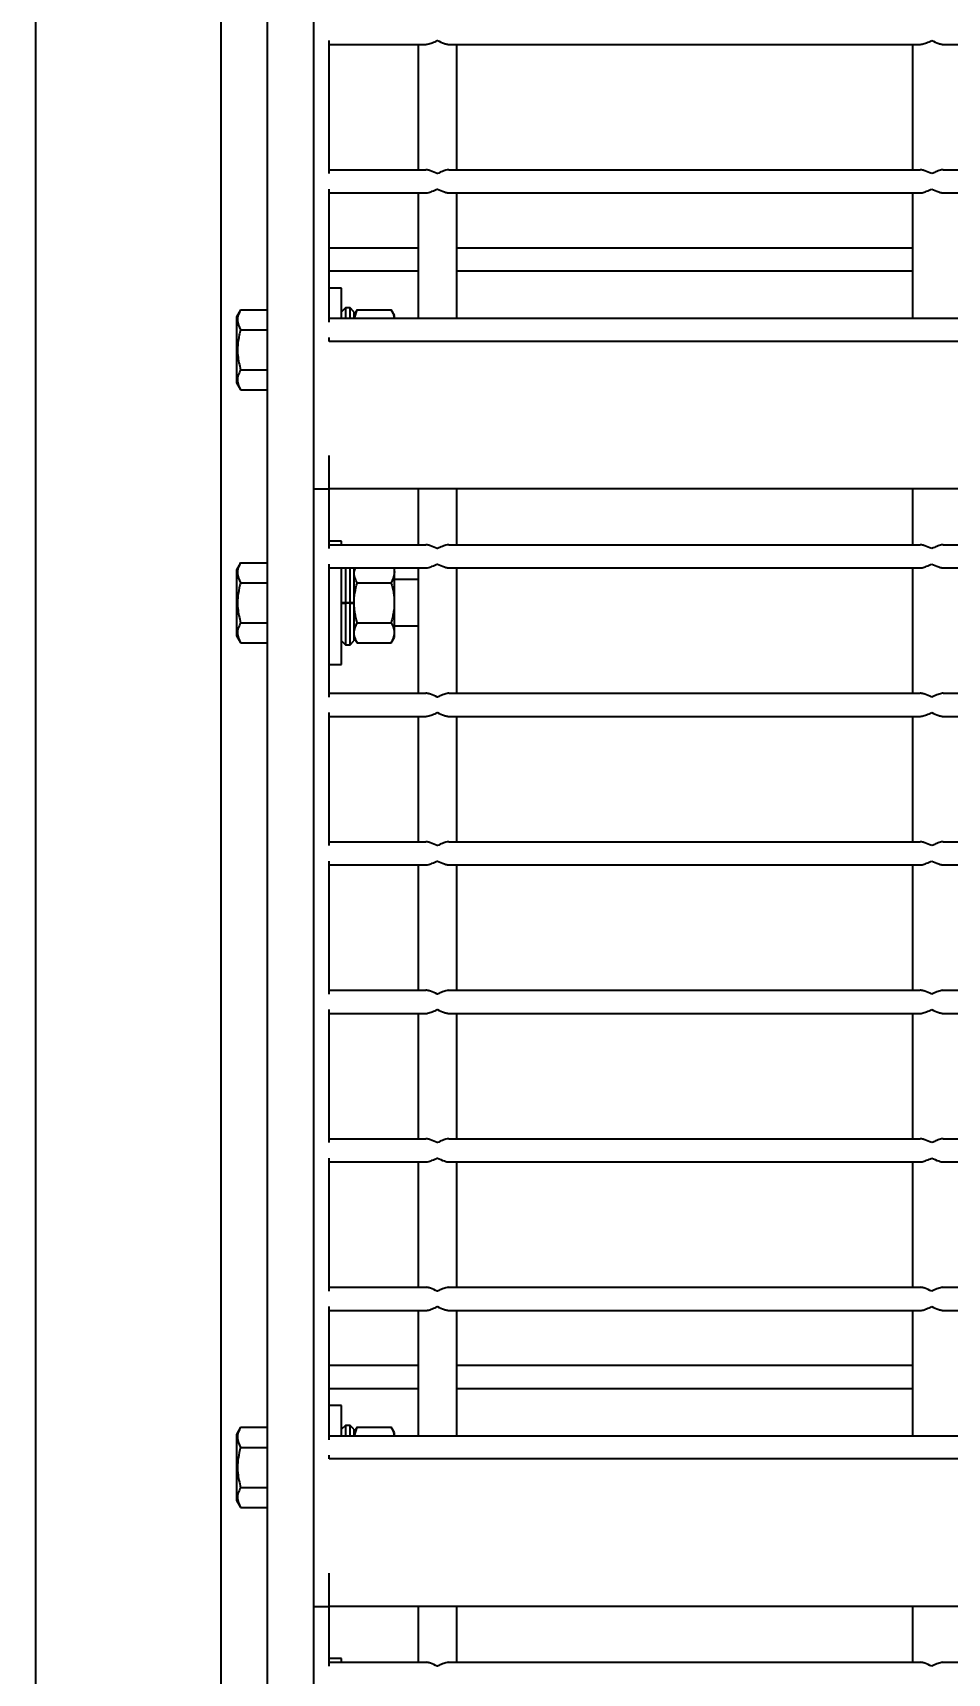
# Model space of a CAD drawing. Header units: millimetres. Extents: x 1293 to 41893, y 1011 to 26911.
# Drawn here: x 16224.9 to 16412.8, y 12722.7 to 13060 of the extents above; entities that cross this region are included whole.
import ezdxf

# ---------------------------------------------------------------- set-up
doc = ezdxf.new("R2010")
doc.units = ezdxf.units.MM
doc.header["$LTSCALE"] = 50
doc.layers.add('CAPA_1', color=7, linetype='Continuous')
doc.layers.add('PASILLOS', color=2, linetype='Continuous')
doc.styles.add('SLDTEXTSTYLE0', font='TXT', dxfattribs={"width": 0.75})
doc.dimstyles.new('SLDDIMSTYLE0', dxfattribs={"dimtxt": 100, "dimasz": 100, "dimexe": 0, "dimexo": 0.0625, "dimgap": 25, "dimtad": 2, "dimdec": 0, "dimrnd": 1e-09, "dimzin": 12, "dimdsep": 46, "dimtxsty": 'SLDTEXTSTYLE0', "dimsah": 1, "dimcen": 0.09, "dimadec": 0, "dimazin": 3, "dimtfac": 1, "dimtdec": 0, "dimtofl": 0, "dimtmove": 0, "dimatfit": 3, "dimfxl": 1, "dimfrac": 2, "dimtolj": 1, "dimtzin": 12, "dimarcsym": 0})

# ---------------------------------------------------------------- blocks, each defined once
blk = doc.blocks.new('_D_16')
at = {"layer": 'CAPA_1', "transparency": 16777216}
for p, q in [((7974.69, 13667.35), (7974.69, 9974.87)), ((18069.94, 13667.83), (18069.94, 9974.87)), ((7974.69, 10024.87), (18069.94, 10024.87))]:
    blk.add_line(p, q, dxfattribs=at)
for points in [[(7974.69, 10024.87), (8074.69, 10009.48), (8074.69, 10040.25)], [(18069.94, 10024.87), (17969.94, 10040.25), (17969.94, 10009.48)]]:
    blk.add_solid(points, dxfattribs=at)
at = {"layer": 'CAPA_1', "transparency": 16777216, "insert": (12837.59, 10153.77), "char_height": 100, "attachment_point": 1, "style": 'SLDTEXTSTYLE0'}
blk.add_mtext('10095', dxfattribs=at)

msp = doc.modelspace()

# ---------------------------------------------------------------- linework, layer by layer
at = {"layer": 'PASILLOS', "linetype": 'Continuous', "lineweight": 25}
for p, q in [((16225.4878232, 10630.9617267), (16225.4878232, 13564.8575629)), ((16263.5878232, 10630.9617267), (16263.5878232, 13564.8575629)), ((16282.6378232, 10631.1549312), (16282.6378232, 13425.832389)), ((16273.1128232, 12129.3621523), (16273.1128232, 13262.9990561)), ((16285.8178232, 13031.0319731), (16285.8178232, 13058.3969731)), ((16285.8178232, 13057.6032231), (16305.6615732, 13057.6032231)), ((16304.0740732, 13057.6032231), (16304.0740732, 13031.8257231)), ((16310.4240732, 13057.6032231), (16407.2615732, 13057.6032231)), ((16312.0115732, 13031.8257231), (16312.0115732, 13057.6032231)), ((16405.6740732, 13057.6032231), (16405.6740732, 13031.8257231)), ((16412.0240732, 13057.6032231), (16508.8615732, 13057.6032231)), ((16285.8178232, 13031.8257231), (16305.6615732, 13031.8257231)), ((16310.4240732, 13031.8257231), (16407.2615732, 13031.8257231)), ((16412.0240732, 13031.8257231), (16508.8615732, 13031.8257231)), ((16285.8178232, 13000.4919731), (16285.8178232, 13027.8569731)), ((16285.8178232, 13027.0632231), (16305.6615732, 13027.0632231)), ((16304.0740732, 13027.0632231), (16304.0740732, 13001.2857231)), ((16310.4240732, 13027.0632231), (16407.2615732, 13027.0632231)), ((16312.0115732, 13001.2857231), (16312.0115732, 13027.0632231)), ((16405.6740732, 13027.0632231), (16405.6740732, 13001.2857231)), ((16412.0240732, 13027.0632231), (16508.8615732, 13027.0632231)), ((16285.8178232, 13015.7923902), (16304.0740732, 13015.7923902)), ((16312.0115732, 13015.7923902), (16405.6740732, 13015.7923902)), ((16285.8178232, 13011.0298902), (16304.0740732, 13011.0298902)), ((16312.0115732, 13011.0298902), (16405.6740732, 13011.0298902)), ((16288.3528232, 13007.4857231), (16285.8178232, 13007.4857231)), ((16288.3528232, 13001.2857231), (16288.3528232, 13007.4857231)), ((16267.6133756, 13003.0346151), (16266.7628232, 13001.5614151)), ((16266.7628232, 13001.5614151), (16266.7628232, 12994.7857231)), ((16267.6133756, 13003.0346151), (16273.1128232, 13003.0346151)), ((16285.8178232, 13001.2857231), (16305.6615732, 13001.2857231)), ((16289.1465732, 13003.4157231), (16288.3528232, 13002.6219731)), ((16290.0990732, 13003.4157231), (16289.1465732, 13003.4157231)), ((16289.1465732, 13003.4157231), (16289.1465732, 13001.2857231)), ((16290.8928232, 13002.6219731), (16290.0990732, 13003.4157231)), ((16290.0990732, 13001.2857231), (16290.0990732, 13003.4157231)), ((16291.571719, 13003.0407231), (16290.8928232, 13001.8648411)), ((16290.8928232, 13002.6219731), (16290.8928232, 13001.2857231)), ((16290.9896369, 13001.2857231), (16291.571719, 13003.0407231)), ((16291.571719, 13003.0407231), (16298.5483024, 13003.0407231)), ((16299.2271982, 13001.8648411), (16298.5483024, 13003.0407231)), ((16299.2271982, 13001.2857231), (16299.2271982, 13001.8648411)), ((16305.6615732, 13001.2857231), (16310.4240732, 13001.2857231)), ((16310.4240732, 13001.2857231), (16407.2615732, 13001.2857231)), ((16407.2615732, 13001.2857231), (16412.0240732, 13001.2857231)), ((16412.0240732, 13001.2857231), (16508.8615732, 13001.2857231)), ((16267.6133756, 12998.9101691), (16273.1128232, 12998.9101691)), ((16285.8178232, 12996.5232231), (16285.8178232, 12997.3169731)), ((16266.7628232, 12994.7857231), (16266.7628232, 12988.0100312)), ((17041.4678232, 12996.5232231), (16285.8178232, 12996.5232231)), ((16267.6133756, 12990.6612772), (16273.1128232, 12990.6612772)), ((16266.7628232, 12988.0100312), (16267.6133756, 12986.5368312)), ((16267.6133756, 12986.5368312), (16273.1128232, 12986.5368312)), ((16285.8178232, 12966.2057231), (16285.8178232, 12973.0377231)), ((16282.6378232, 12966.2057231), (16285.8178232, 12966.2057231)), ((17041.4678232, 12966.2057231), (16285.8178232, 12966.2057231)), ((16285.8178232, 12953.9186402), (16285.8178232, 12966.2057231)), ((16304.0740732, 12966.2057231), (16304.0740732, 12954.7123902)), ((16312.0115732, 12954.7123902), (16312.0115732, 12966.2057231)), ((16405.6740732, 12966.2057231), (16405.6740732, 12954.7123902)), ((16288.3528232, 12955.4723902), (16285.8178232, 12955.4723902)), ((16285.8178232, 12954.7123902), (16305.6615732, 12954.7123902)), ((16288.3528232, 12954.7123902), (16288.3528232, 12955.4723902)), ((16310.4240732, 12954.7123902), (16407.2615732, 12954.7123902)), ((16412.0240732, 12954.7123902), (16508.8615732, 12954.7123902)), ((16267.6133756, 12951.0212822), (16266.7628232, 12949.5480822)), ((16267.6133756, 12951.0212822), (16273.1128232, 12951.0212822)), ((16285.8178232, 12923.3786402), (16285.8178232, 12950.7436402)), ((16266.7628232, 12949.5480822), (16266.7628232, 12942.7723902)), ((16267.6133756, 12946.8968362), (16273.1128232, 12946.8968362)), ((16285.8178232, 12949.9498902), (16305.6615732, 12949.9498902)), ((16288.3528232, 12930.0723902), (16288.3528232, 12949.9498902)), ((16289.1465732, 12949.9498902), (16289.1465732, 12942.7723902)), ((16290.0990732, 12942.7723902), (16290.0990732, 12949.9498902)), ((16290.949624, 12949.9498902), (16290.8928232, 12949.8515082)), ((16290.8928232, 12949.9498902), (16290.8928232, 12942.7723902)), ((16291.5664341, 12946.8907417), (16298.5535872, 12946.8907417)), ((16299.2271982, 12949.8515082), (16299.1703973, 12949.9498902)), ((16299.2271982, 12935.6932722), (16299.2271982, 12949.8515082)), ((16304.0740732, 12947.5348902), (16299.2271982, 12947.5348902)), ((16304.0740732, 12949.9498902), (16304.0740732, 12924.1723902)), ((16310.4240732, 12949.9498902), (16407.2615732, 12949.9498902)), ((16312.0115732, 12924.1723902), (16312.0115732, 12949.9498902)), ((16405.6740732, 12949.9498902), (16405.6740732, 12924.1723902)), ((16412.0240732, 12949.9498902), (16508.8615732, 12949.9498902)), ((16266.7628232, 12942.7723902), (16266.7628232, 12935.9966982)), ((16289.1465732, 12942.7723902), (16288.3528232, 12942.7723902)), ((16289.1465732, 12942.7332563), (16288.3528232, 12942.7270063)), ((16288.3528232, 12942.7106874), (16289.1465732, 12942.7044374)), ((16290.0990732, 12942.7723902), (16289.1465732, 12942.7723902)), ((16289.1465732, 12942.7332563), (16290.0990732, 12942.7332563)), ((16289.1465732, 12942.7044374), (16289.1465732, 12934.1423902)), ((16290.0990732, 12942.7044374), (16289.1465732, 12942.7044374)), ((16290.8928232, 12942.7723902), (16290.0990732, 12942.7723902)), ((16290.8928232, 12942.7270063), (16290.0990732, 12942.7332563)), ((16290.0990732, 12942.7044374), (16290.8928232, 12942.7106874)), ((16290.0990732, 12934.1423902), (16290.0990732, 12942.7044374)), ((16290.8928232, 12942.7166491), (16290.8928232, 12942.7106874)), ((16290.8928232, 12942.7106874), (16290.8928232, 12934.9361402)), ((16267.6133756, 12938.6479442), (16273.1128232, 12938.6479442)), ((16291.5664341, 12938.6540387), (16298.5535872, 12938.6540387)), ((16299.2271982, 12938.0098902), (16304.0740732, 12938.0098902)), ((16266.7628232, 12935.9966982), (16267.6133756, 12934.5234982)), ((16267.6133756, 12934.5234982), (16273.1128232, 12934.5234982)), ((16288.3528232, 12934.9361402), (16289.1465732, 12934.1423902)), ((16289.1465732, 12934.1423902), (16290.0990732, 12934.1423902)), ((16290.0990732, 12934.1423902), (16290.8928232, 12934.9361402)), ((16290.8928232, 12935.6932722), (16291.571719, 12934.5173902)), ((16291.571719, 12934.5173902), (16298.5483024, 12934.5173902)), ((16298.5483024, 12934.5173902), (16299.2271982, 12935.6932722)), ((16285.8178232, 12930.0723902), (16288.3528232, 12930.0723902)), ((16285.8178232, 12924.1723902), (16305.6615732, 12924.1723902)), ((16310.4240732, 12924.1723902), (16407.2615732, 12924.1723902)), ((16412.0240732, 12924.1723902), (16508.8615732, 12924.1723902)), ((16285.8178232, 12892.8386402), (16285.8178232, 12920.2036402)), ((16285.8178232, 12919.4098902), (16305.6615732, 12919.4098902)), ((16304.0740732, 12919.4098902), (16304.0740732, 12893.6323902)), ((16310.4240732, 12919.4098902), (16407.2615732, 12919.4098902)), ((16312.0115732, 12893.6323902), (16312.0115732, 12919.4098902)), ((16405.6740732, 12919.4098902), (16405.6740732, 12893.6323902)), ((16412.0240732, 12919.4098902), (16508.8615732, 12919.4098902)), ((16285.8178232, 12893.6323902), (16305.6615732, 12893.6323902)), ((16310.4240732, 12893.6323902), (16407.2615732, 12893.6323902)), ((16412.0240732, 12893.6323902), (16508.8615732, 12893.6323902)), ((16285.8178232, 12862.2986402), (16285.8178232, 12889.6636402)), ((16285.8178232, 12888.8698902), (16305.6615732, 12888.8698902)), ((16304.0740732, 12888.8698902), (16304.0740732, 12863.0923902)), ((16310.4240732, 12888.8698902), (16407.2615732, 12888.8698902)), ((16312.0115732, 12863.0923902), (16312.0115732, 12888.8698902)), ((16405.6740732, 12888.8698902), (16405.6740732, 12863.0923902)), ((16412.0240732, 12888.8698902), (16508.8615732, 12888.8698902)), ((16285.8178232, 12863.0923902), (16305.6615732, 12863.0923902)), ((16310.4240732, 12863.0923902), (16407.2615732, 12863.0923902)), ((16412.0240732, 12863.0923902), (16508.8615732, 12863.0923902)), ((16285.8178232, 12831.7586402), (16285.8178232, 12859.1236402)), ((16285.8178232, 12858.3298902), (16305.6615732, 12858.3298902)), ((16304.0740732, 12858.3298902), (16304.0740732, 12832.5523902)), ((16310.4240732, 12858.3298902), (16407.2615732, 12858.3298902)), ((16312.0115732, 12832.5523902), (16312.0115732, 12858.3298902)), ((16405.6740732, 12858.3298902), (16405.6740732, 12832.5523902)), ((16412.0240732, 12858.3298902), (16508.8615732, 12858.3298902)), ((16285.8178232, 12832.5523902), (16305.6615732, 12832.5523902)), ((16310.4240732, 12832.5523902), (16407.2615732, 12832.5523902)), ((16412.0240732, 12832.5523902), (16508.8615732, 12832.5523902)), ((16285.8178232, 12801.2186402), (16285.8178232, 12828.5836402)), ((16285.8178232, 12827.7898902), (16305.6615732, 12827.7898902)), ((16304.0740732, 12827.7898902), (16304.0740732, 12802.0123902)), ((16310.4240732, 12827.7898902), (16407.2615732, 12827.7898902)), ((16312.0115732, 12802.0123902), (16312.0115732, 12827.7898902)), ((16405.6740732, 12827.7898902), (16405.6740732, 12802.0123902)), ((16412.0240732, 12827.7898902), (16508.8615732, 12827.7898902)), ((16285.8178232, 12802.0123902), (16305.6615732, 12802.0123902)), ((16310.4240732, 12802.0123902), (16407.2615732, 12802.0123902)), ((16412.0240732, 12802.0123902), (16508.8615732, 12802.0123902)), ((16285.8178232, 12770.6786402), (16285.8178232, 12798.0436402)), ((16285.8178232, 12797.2498902), (16305.6615732, 12797.2498902)), ((16304.0740732, 12797.2498902), (16304.0740732, 12771.4723902)), ((16310.4240732, 12797.2498902), (16407.2615732, 12797.2498902)), ((16312.0115732, 12771.4723902), (16312.0115732, 12797.2498902)), ((16405.6740732, 12797.2498902), (16405.6740732, 12771.4723902)), ((16412.0240732, 12797.2498902), (16508.8615732, 12797.2498902)), ((16285.8178232, 12785.9790573), (16304.0740732, 12785.9790573)), ((16312.0115732, 12785.9790573), (16405.6740732, 12785.9790573)), ((16285.8178232, 12781.2165573), (16304.0740732, 12781.2165573)), ((16312.0115732, 12781.2165573), (16405.6740732, 12781.2165573)), ((16288.3528232, 12777.6723902), (16285.8178232, 12777.6723902)), ((16288.3528232, 12771.4723902), (16288.3528232, 12777.6723902)), ((16267.6133756, 12773.2212822), (16266.7628232, 12771.7480822)), ((16266.7628232, 12771.7480822), (16266.7628232, 12764.9723902)), ((16267.6133756, 12773.2212822), (16273.1128232, 12773.2212822)), ((16285.8178232, 12771.4723902), (16305.6615732, 12771.4723902)), ((16289.1465732, 12773.6023902), (16288.3528232, 12772.8086402)), ((16290.0990732, 12773.6023902), (16289.1465732, 12773.6023902)), ((16289.1465732, 12773.6023902), (16289.1465732, 12771.4723902)), ((16290.8928232, 12772.8086402), (16290.0990732, 12773.6023902)), ((16290.0990732, 12771.4723902), (16290.0990732, 12773.6023902)), ((16291.571719, 12773.2273902), (16290.8928232, 12772.0515082)), ((16290.8928232, 12772.8086402), (16290.8928232, 12771.4723902)), ((16290.9896369, 12771.4723902), (16291.571719, 12773.2273902)), ((16291.571719, 12773.2273902), (16298.5483024, 12773.2273902)), ((16299.2271982, 12772.0515082), (16298.5483024, 12773.2273902)), ((16299.2271982, 12771.4723902), (16299.2271982, 12772.0515082)), ((16305.6615732, 12771.4723902), (16310.4240732, 12771.4723902)), ((16310.4240732, 12771.4723902), (16407.2615732, 12771.4723902)), ((16407.2615732, 12771.4723902), (16412.0240732, 12771.4723902)), ((16412.0240732, 12771.4723902), (16508.8615732, 12771.4723902)), ((16267.6133756, 12769.0968362), (16273.1128232, 12769.0968362)), ((16266.7628232, 12764.9723902), (16266.7628232, 12758.1966982)), ((16285.8178232, 12766.7098902), (16285.8178232, 12767.5036402)), ((17041.4678232, 12766.7098902), (16285.8178232, 12766.7098902)), ((16266.7628232, 12758.1966982), (16267.6133756, 12756.7234982)), ((16267.6133756, 12760.8479442), (16273.1128232, 12760.8479442)), ((16267.6133756, 12756.7234982), (16273.1128232, 12756.7234982)), ((16285.8178232, 12736.3923902), (16285.8178232, 12743.2243902)), ((16282.6378232, 12736.3923902), (16285.8178232, 12736.3923902)), ((17041.4678232, 12736.3923902), (16285.8178232, 12736.3923902)), ((16285.8178232, 12724.1053073), (16285.8178232, 12736.3923902)), ((16304.0740732, 12736.3923902), (16304.0740732, 12724.8990573)), ((16312.0115732, 12724.8990573), (16312.0115732, 12736.3923902)), ((16405.6740732, 12736.3923902), (16405.6740732, 12724.8990573)), ((16288.3528232, 12725.6590573), (16285.8178232, 12725.6590573)), ((16285.8178232, 12724.8990573), (16305.6615732, 12724.8990573)), ((16288.3528232, 12724.8990573), (16288.3528232, 12725.6590573)), ((16310.4240732, 12724.8990573), (16407.2615732, 12724.8990573)), ((16412.0240732, 12724.8990573), (16508.8615732, 12724.8990573))]:
    msp.add_line(p, q, dxfattribs=at)
for points, knots in [([(16305.6615732, 13057.6032231), (16305.788376, 13057.6130653), (16306.2042281, 13057.6453427), (16307.0068173, 13057.9375539), (16307.6838178, 13058.2364143), (16308.0389892, 13058.3952585), (16308.0428232, 13058.3969731)], [0, 0, 0, 0, 0.1723614537, 0.5652622383, 0.9953071929, 1, 1, 1, 1]), ([(16308.0428232, 13058.3969731), (16308.046657, 13058.3952586), (16308.5265646, 13058.1806373), (16309.239838, 13057.8622313), (16310.0238008, 13057.6277145), (16310.3249339, 13057.6092891), (16310.4240732, 13057.6032231)], [0, 0, 0, 0, 0.0046971273, 0.5879730072, 0.8643521995, 1, 1, 1, 1]), ([(16407.2615732, 13057.6032231), (16407.388376, 13057.6130653), (16407.8042281, 13057.6453427), (16408.6068173, 13057.9375539), (16409.2838178, 13058.2364143), (16409.6389892, 13058.3952585), (16409.6428232, 13058.3969731)], [0, 0, 0, 0, 0.1723614537, 0.5652622384, 0.9953071929, 1, 1, 1, 1]), ([(16409.6428232, 13058.3969731), (16409.646657, 13058.3952586), (16410.1265646, 13058.1806373), (16410.839838, 13057.8622313), (16411.6238008, 13057.6277145), (16411.9249339, 13057.6092891), (16412.0240732, 13057.6032231)], [0, 0, 0, 0, 0.0046971273, 0.5879730073, 0.8643521995, 1, 1, 1, 1]), ([(16308.0428232, 13031.0319731), (16308.0389893, 13031.0336877), (16307.5590818, 13031.248309), (16306.8458083, 13031.566715), (16306.0618455, 13031.8012318), (16305.7607124, 13031.8196571), (16305.6615732, 13031.8257231)], [0, 0, 0, 0, 0.0046971273, 0.5879730072, 0.8643521995, 1, 1, 1, 1]), ([(16310.4240732, 13031.8257231), (16310.2972703, 13031.815881), (16309.8814182, 13031.7836035), (16309.078829, 13031.4913924), (16308.4018285, 13031.192532), (16308.0466571, 13031.0336878), (16308.0428232, 13031.0319731)], [0, 0, 0, 0, 0.17236145365, 0.56526223831, 0.99530719289, 1, 1, 1, 1]), ([(16409.6428232, 13031.0319731), (16409.6389893, 13031.0336877), (16409.1590818, 13031.248309), (16408.4458083, 13031.566715), (16407.6618455, 13031.8012318), (16407.3607124, 13031.8196571), (16407.2615732, 13031.8257231)], [0, 0, 0, 0, 0.0046971273, 0.5879730072, 0.8643521995, 1, 1, 1, 1]), ([(16412.0240732, 13031.8257231), (16411.8972703, 13031.815881), (16411.4814182, 13031.7836035), (16410.678829, 13031.4913924), (16410.0018285, 13031.192532), (16409.6466571, 13031.0336878), (16409.6428232, 13031.0319731)], [0, 0, 0, 0, 0.1723614537, 0.5652622383, 0.9953071929, 1, 1, 1, 1]), ([(16305.6615732, 13027.0632231), (16305.788376, 13027.0730653), (16306.2042281, 13027.1053427), (16307.0068173, 13027.3975539), (16307.6838178, 13027.6964143), (16308.0389892, 13027.8552585), (16308.0428232, 13027.8569731)], [0, 0, 0, 0, 0.1723614537, 0.5652622383, 0.9953071929, 1, 1, 1, 1]), ([(16308.0428232, 13027.8569731), (16308.046657, 13027.8552586), (16308.5265646, 13027.6406373), (16309.239838, 13027.3222313), (16310.0238008, 13027.0877145), (16310.3249339, 13027.0692891), (16310.4240732, 13027.0632231)], [0, 0, 0, 0, 0.0046971273, 0.5879730072, 0.8643521995, 1, 1, 1, 1]), ([(16407.2615732, 13027.0632231), (16407.388376, 13027.0730653), (16407.8042281, 13027.1053427), (16408.6068173, 13027.3975539), (16409.2838178, 13027.6964143), (16409.6389892, 13027.8552585), (16409.6428232, 13027.8569731)], [0, 0, 0, 0, 0.1723614537, 0.5652622384, 0.9953071929, 1, 1, 1, 1]), ([(16409.6428232, 13027.8569731), (16409.646657, 13027.8552586), (16410.1265646, 13027.6406373), (16410.839838, 13027.3222313), (16411.6238008, 13027.0877145), (16411.9249339, 13027.0692891), (16412.0240732, 13027.0632231)], [0, 0, 0, 0, 0.0046971273, 0.5879730073, 0.8643521995, 1, 1, 1, 1]), ([(16267.6133756, 13003.0346151), (16267.430511, 13002.6768563), (16267.0608167, 13001.953581), (16266.8556596, 13000.5498741), (16267.3199759, 12999.5450889), (16267.6133756, 12998.9101691)], [0, 0, 0, 0, 0.2648633469, 0.5354700776, 1, 1, 1, 1]), ([(16298.5483024, 13003.0407231), (16298.7457239, 13002.6822008), (16299.0628512, 13002.10629), (16299.1080136, 13001.5105838), (16299.125061, 13001.2857231)], [0, 0, 0, 0, 0.62253099059, 1, 1, 1, 1]), ([(16267.6133756, 12998.9101691), (16267.5169682, 12998.5561295), (16267.2377224, 12997.530647), (16266.9590497, 12995.7713134), (16266.9563911, 12993.3322066), (16267.3703474, 12991.649293), (16267.6133756, 12990.6612772)], [0, 0, 0, 0, 0.1315464599, 0.3810267709, 0.6366091688, 1, 1, 1, 1]), ([(16267.6133756, 12990.6612772), (16267.430511, 12990.3035184), (16267.0608167, 12989.580243), (16266.8556596, 12988.1765362), (16267.3199759, 12987.1717509), (16267.6133756, 12986.5368312)], [0, 0, 0, 0, 0.2648633469, 0.5354700776, 1, 1, 1, 1]), ([(16308.0428232, 12953.9186402), (16308.0389893, 12953.9203547), (16307.5590818, 12954.1349761), (16306.8458083, 12954.453382), (16306.0618455, 12954.6878989), (16305.7607124, 12954.7063242), (16305.6615732, 12954.7123902)], [0, 0, 0, 0, 0.0046971273, 0.5879730072, 0.8643521995, 1, 1, 1, 1]), ([(16310.4240732, 12954.7123902), (16310.2972703, 12954.7025481), (16309.8814182, 12954.6702706), (16309.078829, 12954.3780595), (16308.4018285, 12954.0791991), (16308.0466571, 12953.9203549), (16308.0428232, 12953.9186402)], [0, 0, 0, 0, 0.1723614537, 0.5652622383, 0.9953071929, 1, 1, 1, 1]), ([(16409.6428232, 12953.9186402), (16409.6389893, 12953.9203547), (16409.1590818, 12954.1349761), (16408.4458083, 12954.453382), (16407.6618455, 12954.6878989), (16407.3607124, 12954.7063242), (16407.2615732, 12954.7123902)], [0, 0, 0, 0, 0.0046971273, 0.5879730072, 0.8643521995, 1, 1, 1, 1]), ([(16412.0240732, 12954.7123902), (16411.8972703, 12954.7025481), (16411.4814182, 12954.6702706), (16410.678829, 12954.3780595), (16410.0018285, 12954.0791991), (16409.6466571, 12953.9203549), (16409.6428232, 12953.9186402)], [0, 0, 0, 0, 0.1723614537, 0.5652622383, 0.9953071929, 1, 1, 1, 1]), ([(16267.6133756, 12951.0212822), (16267.430511, 12950.6635234), (16267.0608167, 12949.940248), (16266.8556596, 12948.5365412), (16267.3199759, 12947.531756), (16267.6133756, 12946.8968362)], [0, 0, 0, 0, 0.2648633469, 0.5354700776, 1, 1, 1, 1]), ([(16305.6615732, 12949.9498902), (16305.788376, 12949.9597323), (16306.2042281, 12949.9920098), (16307.0068173, 12950.2842209), (16307.6838178, 12950.5830813), (16308.0389892, 12950.7419256), (16308.0428232, 12950.7436402)], [0, 0, 0, 0, 0.1723614537, 0.5652622383, 0.9953071929, 1, 1, 1, 1]), ([(16308.0428232, 12950.7436402), (16308.046657, 12950.7419257), (16308.5265646, 12950.5273043), (16309.239838, 12950.2088984), (16310.0238008, 12949.9743815), (16310.3249339, 12949.9559562), (16310.4240732, 12949.9498902)], [0, 0, 0, 0, 0.0046971273, 0.5879730072, 0.8643521995, 1, 1, 1, 1]), ([(16407.2615732, 12949.9498902), (16407.388376, 12949.9597323), (16407.8042281, 12949.9920098), (16408.6068173, 12950.2842209), (16409.2838178, 12950.5830813), (16409.6389892, 12950.7419256), (16409.6428232, 12950.7436402)], [0, 0, 0, 0, 0.1723614537, 0.5652622384, 0.9953071929, 1, 1, 1, 1]), ([(16409.6428232, 12950.7436402), (16409.646657, 12950.7419257), (16410.1265646, 12950.5273043), (16410.839838, 12950.2088984), (16411.6238008, 12949.9743815), (16411.9249339, 12949.9559562), (16412.0240732, 12949.9498902)], [0, 0, 0, 0, 0.0046971273, 0.5879730073, 0.8643521995, 1, 1, 1, 1]), ([(16267.6133756, 12946.8968362), (16267.5169682, 12946.5427965), (16267.2377224, 12945.5173141), (16266.9590497, 12943.7579804), (16266.9563911, 12941.3188737), (16267.3703474, 12939.6359601), (16267.6133756, 12938.6479442)], [0, 0, 0, 0, 0.1315464599, 0.3810267709, 0.6366091688, 1, 1, 1, 1]), ([(16291.5664341, 12946.8907417), (16291.3878388, 12947.2490167), (16291.0267718, 12947.9733427), (16290.819673, 12949.0169439), (16291.0955124, 12949.6689894), (16291.2143438, 12949.9498902)], [0, 0, 0, 0, 0.3577842349, 0.7233338549, 1, 1, 1, 1]), ([(16291.5664341, 12938.6540387), (16291.3227181, 12939.6472406), (16290.9125081, 12941.3189455), (16290.9141122, 12943.7643577), (16291.1915907, 12945.5148075), (16291.4729411, 12946.5475576), (16291.5664341, 12946.8907417)], [0, 0, 0, 0, 0.365780177, 0.6156618098, 0.8722839524, 1, 1, 1, 1]), ([(16299.0325892, 12949.9498902), (16299.0334502, 12949.9479775), (16299.2003493, 12949.5771958), (16299.27746, 12948.5319392), (16298.8338888, 12947.5262544), (16298.5535872, 12946.8907417)], [0, 0, 0, 0, 0.0019050038, 0.3692833919, 1, 1, 1, 1]), ([(16298.5535872, 12946.8907417), (16298.6470827, 12946.5475521), (16298.9237362, 12945.5320534), (16299.2042405, 12943.7826035), (16299.2117419, 12941.3363763), (16298.7972847, 12939.6472381), (16298.5535872, 12938.6540387)], [0, 0, 0, 0, 0.1277165798, 0.3779136182, 0.6342182989, 1, 1, 1, 1]), ([(16267.6133756, 12938.6479442), (16267.430511, 12938.2901854), (16267.0608167, 12937.5669101), (16266.8556596, 12936.1632032), (16267.3199759, 12935.158418), (16267.6133756, 12934.5234982)], [0, 0, 0, 0, 0.2648633469, 0.5354700776, 1, 1, 1, 1]), ([(16291.571719, 12934.5173902), (16291.3882554, 12934.8761424), (16291.0173572, 12935.6014118), (16290.8095507, 12937.009213), (16291.2733499, 12938.017121), (16291.5664341, 12938.6540387)], [0, 0, 0, 0, 0.2648580026, 0.535448761, 1, 1, 1, 1]), ([(16298.5535872, 12938.6540387), (16298.7361534, 12938.2955872), (16299.1052481, 12937.5709044), (16299.3092959, 12936.1629775), (16298.8431294, 12935.15493), (16298.5483024, 12934.5173902)], [0, 0, 0, 0, 0.2645663682, 0.5348749116, 1, 1, 1, 1]), ([(16308.0428232, 12923.3786402), (16308.0389893, 12923.3803547), (16307.5590818, 12923.5949761), (16306.8458083, 12923.913382), (16306.0618455, 12924.1478989), (16305.7607124, 12924.1663242), (16305.6615732, 12924.1723902)], [0, 0, 0, 0, 0.0046971273, 0.5879730072, 0.8643521995, 1, 1, 1, 1]), ([(16310.4240732, 12924.1723902), (16310.2972703, 12924.1625481), (16309.8814182, 12924.1302706), (16309.078829, 12923.8380595), (16308.4018285, 12923.5391991), (16308.0466571, 12923.3803549), (16308.0428232, 12923.3786402)], [0, 0, 0, 0, 0.1723614537, 0.5652622383, 0.9953071929, 1, 1, 1, 1]), ([(16409.6428232, 12923.3786402), (16409.6389893, 12923.3803547), (16409.1590818, 12923.5949761), (16408.4458083, 12923.913382), (16407.6618455, 12924.1478989), (16407.3607124, 12924.1663242), (16407.2615732, 12924.1723902)], [0, 0, 0, 0, 0.0046971273, 0.5879730072, 0.8643521995, 1, 1, 1, 1]), ([(16412.0240732, 12924.1723902), (16411.8972703, 12924.1625481), (16411.4814182, 12924.1302706), (16410.678829, 12923.8380595), (16410.0018285, 12923.5391991), (16409.6466571, 12923.3803549), (16409.6428232, 12923.3786402)], [0, 0, 0, 0, 0.1723614537, 0.5652622383, 0.9953071929, 1, 1, 1, 1]), ([(16305.6615732, 12919.4098902), (16305.788376, 12919.4197323), (16306.2042281, 12919.4520098), (16307.0068173, 12919.7442209), (16307.6838178, 12920.0430813), (16308.0389892, 12920.2019256), (16308.0428232, 12920.2036402)], [0, 0, 0, 0, 0.1723614537, 0.5652622383, 0.9953071929, 1, 1, 1, 1]), ([(16308.0428232, 12920.2036402), (16308.046657, 12920.2019257), (16308.5265646, 12919.9873043), (16309.239838, 12919.6688984), (16310.0238008, 12919.4343815), (16310.3249339, 12919.4159562), (16310.4240732, 12919.4098902)], [0, 0, 0, 0, 0.0046971273, 0.5879730072, 0.8643521995, 1, 1, 1, 1]), ([(16407.2615732, 12919.4098902), (16407.388376, 12919.4197323), (16407.8042281, 12919.4520098), (16408.6068173, 12919.7442209), (16409.2838178, 12920.0430813), (16409.6389892, 12920.2019256), (16409.6428232, 12920.2036402)], [0, 0, 0, 0, 0.1723614537, 0.5652622384, 0.9953071929, 1, 1, 1, 1]), ([(16409.6428232, 12920.2036402), (16409.646657, 12920.2019257), (16410.1265646, 12919.9873043), (16410.839838, 12919.6688984), (16411.6238008, 12919.4343815), (16411.9249339, 12919.4159562), (16412.0240732, 12919.4098902)], [0, 0, 0, 0, 0.0046971273, 0.5879730073, 0.8643521995, 1, 1, 1, 1]), ([(16308.0428232, 12892.8386402), (16308.0389893, 12892.8403547), (16307.5590818, 12893.0549761), (16306.8458083, 12893.373382), (16306.0618455, 12893.6078989), (16305.7607124, 12893.6263242), (16305.6615732, 12893.6323902)], [0, 0, 0, 0, 0.0046971273, 0.5879730072, 0.8643521995, 1, 1, 1, 1]), ([(16310.4240732, 12893.6323902), (16310.2972703, 12893.6225481), (16309.8814182, 12893.5902706), (16309.078829, 12893.2980595), (16308.4018285, 12892.9991991), (16308.0466571, 12892.8403549), (16308.0428232, 12892.8386402)], [0, 0, 0, 0, 0.1723614537, 0.5652622383, 0.9953071929, 1, 1, 1, 1]), ([(16409.6428232, 12892.8386402), (16409.6389893, 12892.8403547), (16409.1590818, 12893.0549761), (16408.4458083, 12893.373382), (16407.6618455, 12893.6078989), (16407.3607124, 12893.6263242), (16407.2615732, 12893.6323902)], [0, 0, 0, 0, 0.0046971273, 0.5879730072, 0.8643521995, 1, 1, 1, 1]), ([(16412.0240732, 12893.6323902), (16411.8972703, 12893.6225481), (16411.4814182, 12893.5902706), (16410.678829, 12893.2980595), (16410.0018285, 12892.9991991), (16409.6466571, 12892.8403549), (16409.6428232, 12892.8386402)], [0, 0, 0, 0, 0.1723614537, 0.5652622383, 0.9953071929, 1, 1, 1, 1]), ([(16305.6615732, 12888.8698902), (16305.788376, 12888.8797323), (16306.2042281, 12888.9120098), (16307.0068173, 12889.2042209), (16307.6838178, 12889.5030813), (16308.0389892, 12889.6619256), (16308.0428232, 12889.6636402)], [0, 0, 0, 0, 0.1723614537, 0.5652622383, 0.9953071929, 1, 1, 1, 1]), ([(16308.0428232, 12889.6636402), (16308.046657, 12889.6619257), (16308.5265646, 12889.4473043), (16309.239838, 12889.1288984), (16310.0238008, 12888.8943815), (16310.3249339, 12888.8759562), (16310.4240732, 12888.8698902)], [0, 0, 0, 0, 0.0046971273, 0.5879730072, 0.8643521995, 1, 1, 1, 1]), ([(16407.2615732, 12888.8698902), (16407.388376, 12888.8797323), (16407.8042281, 12888.9120098), (16408.6068173, 12889.2042209), (16409.2838178, 12889.5030813), (16409.6389892, 12889.6619256), (16409.6428232, 12889.6636402)], [0, 0, 0, 0, 0.1723614537, 0.5652622384, 0.9953071929, 1, 1, 1, 1]), ([(16409.6428232, 12889.6636402), (16409.646657, 12889.6619257), (16410.1265646, 12889.4473043), (16410.839838, 12889.1288984), (16411.6238008, 12888.8943815), (16411.9249339, 12888.8759562), (16412.0240732, 12888.8698902)], [0, 0, 0, 0, 0.0046971273, 0.5879730073, 0.8643521995, 1, 1, 1, 1]), ([(16308.0428232, 12862.2986402), (16308.0389893, 12862.3003547), (16307.5590818, 12862.5149761), (16306.8458083, 12862.833382), (16306.0618455, 12863.0678989), (16305.7607124, 12863.0863242), (16305.6615732, 12863.0923902)], [0, 0, 0, 0, 0.0046971273, 0.5879730072, 0.8643521995, 1, 1, 1, 1]), ([(16310.4240732, 12863.0923902), (16310.2972703, 12863.0825481), (16309.8814182, 12863.0502706), (16309.078829, 12862.7580595), (16308.4018285, 12862.4591991), (16308.0466571, 12862.3003549), (16308.0428232, 12862.2986402)], [0, 0, 0, 0, 0.1723614537, 0.5652622383, 0.9953071929, 1, 1, 1, 1]), ([(16409.6428232, 12862.2986402), (16409.6389893, 12862.3003547), (16409.1590818, 12862.5149761), (16408.4458083, 12862.833382), (16407.6618455, 12863.0678989), (16407.3607124, 12863.0863242), (16407.2615732, 12863.0923902)], [0, 0, 0, 0, 0.0046971273, 0.5879730072, 0.8643521995, 1, 1, 1, 1]), ([(16412.0240732, 12863.0923902), (16411.8972703, 12863.0825481), (16411.4814182, 12863.0502706), (16410.678829, 12862.7580595), (16410.0018285, 12862.4591991), (16409.6466571, 12862.3003549), (16409.6428232, 12862.2986402)], [0, 0, 0, 0, 0.1723614537, 0.5652622383, 0.9953071929, 1, 1, 1, 1]), ([(16305.6615732, 12858.3298902), (16305.788376, 12858.3397323), (16306.2042281, 12858.3720098), (16307.0068173, 12858.6642209), (16307.6838178, 12858.9630813), (16308.0389892, 12859.1219256), (16308.0428232, 12859.1236402)], [0, 0, 0, 0, 0.1723614537, 0.5652622383, 0.9953071929, 1, 1, 1, 1]), ([(16308.0428232, 12859.1236402), (16308.046657, 12859.1219257), (16308.5265646, 12858.9073043), (16309.239838, 12858.5888984), (16310.0238008, 12858.3543815), (16310.3249339, 12858.3359562), (16310.4240732, 12858.3298902)], [0, 0, 0, 0, 0.0046971273, 0.5879730072, 0.8643521995, 1, 1, 1, 1]), ([(16407.2615732, 12858.3298902), (16407.388376, 12858.3397323), (16407.8042281, 12858.3720098), (16408.6068173, 12858.6642209), (16409.2838178, 12858.9630813), (16409.6389892, 12859.1219256), (16409.6428232, 12859.1236402)], [0, 0, 0, 0, 0.1723614537, 0.5652622384, 0.9953071929, 1, 1, 1, 1]), ([(16409.6428232, 12859.1236402), (16409.646657, 12859.1219257), (16410.1265646, 12858.9073043), (16410.839838, 12858.5888984), (16411.6238008, 12858.3543815), (16411.9249339, 12858.3359562), (16412.0240732, 12858.3298902)], [0, 0, 0, 0, 0.0046971273, 0.5879730073, 0.8643521995, 1, 1, 1, 1]), ([(16308.0428232, 12831.7586402), (16308.0389893, 12831.7603547), (16307.5590818, 12831.9749761), (16306.8458083, 12832.293382), (16306.0618455, 12832.5278989), (16305.7607124, 12832.5463242), (16305.6615732, 12832.5523902)], [0, 0, 0, 0, 0.0046971273, 0.5879730072, 0.8643521995, 1, 1, 1, 1]), ([(16310.4240732, 12832.5523902), (16310.2972703, 12832.5425481), (16309.8814182, 12832.5102706), (16309.078829, 12832.2180595), (16308.4018285, 12831.9191991), (16308.0466571, 12831.7603549), (16308.0428232, 12831.7586402)], [0, 0, 0, 0, 0.1723614537, 0.5652622383, 0.9953071929, 1, 1, 1, 1]), ([(16409.6428232, 12831.7586402), (16409.6389893, 12831.7603547), (16409.1590818, 12831.9749761), (16408.4458083, 12832.293382), (16407.6618455, 12832.5278989), (16407.3607124, 12832.5463242), (16407.2615732, 12832.5523902)], [0, 0, 0, 0, 0.00469712726, 0.58797300725, 0.8643521995, 1, 1, 1, 1]), ([(16412.0240732, 12832.5523902), (16411.8972703, 12832.5425481), (16411.4814182, 12832.5102706), (16410.678829, 12832.2180595), (16410.0018285, 12831.9191991), (16409.6466571, 12831.7603549), (16409.6428232, 12831.7586402)], [0, 0, 0, 0, 0.1723614537, 0.5652622383, 0.9953071929, 1, 1, 1, 1]), ([(16305.6615732, 12827.7898902), (16305.788376, 12827.7997323), (16306.2042281, 12827.8320098), (16307.0068173, 12828.1242209), (16307.6838178, 12828.4230813), (16308.0389892, 12828.5819256), (16308.0428232, 12828.5836402)], [0, 0, 0, 0, 0.1723614537, 0.5652622383, 0.9953071929, 1, 1, 1, 1]), ([(16308.0428232, 12828.5836402), (16308.046657, 12828.5819257), (16308.5265646, 12828.3673043), (16309.239838, 12828.0488984), (16310.0238008, 12827.8143815), (16310.3249339, 12827.7959562), (16310.4240732, 12827.7898902)], [0, 0, 0, 0, 0.0046971273, 0.5879730072, 0.8643521995, 1, 1, 1, 1]), ([(16407.2615732, 12827.7898902), (16407.388376, 12827.7997323), (16407.8042281, 12827.8320098), (16408.6068173, 12828.1242209), (16409.2838178, 12828.4230813), (16409.6389892, 12828.5819256), (16409.6428232, 12828.5836402)], [0, 0, 0, 0, 0.1723614537, 0.5652622384, 0.9953071929, 1, 1, 1, 1]), ([(16409.6428232, 12828.5836402), (16409.646657, 12828.5819257), (16410.1265646, 12828.3673043), (16410.839838, 12828.0488984), (16411.6238008, 12827.8143815), (16411.9249339, 12827.7959562), (16412.0240732, 12827.7898902)], [0, 0, 0, 0, 0.0046971273, 0.5879730073, 0.8643521995, 1, 1, 1, 1]), ([(16308.0428232, 12801.2186402), (16308.0389893, 12801.2203547), (16307.5590818, 12801.4349761), (16306.8458083, 12801.753382), (16306.0618455, 12801.9878989), (16305.7607124, 12802.0063242), (16305.6615732, 12802.0123902)], [0, 0, 0, 0, 0.0046971273, 0.5879730072, 0.8643521995, 1, 1, 1, 1]), ([(16310.4240732, 12802.0123902), (16310.2972703, 12802.0025481), (16309.8814182, 12801.9702706), (16309.078829, 12801.6780595), (16308.4018285, 12801.3791991), (16308.0466571, 12801.2203549), (16308.0428232, 12801.2186402)], [0, 0, 0, 0, 0.1723614537, 0.5652622383, 0.9953071929, 1, 1, 1, 1]), ([(16409.6428232, 12801.2186402), (16409.6389893, 12801.2203547), (16409.1590818, 12801.4349761), (16408.4458083, 12801.753382), (16407.6618455, 12801.9878989), (16407.3607124, 12802.0063242), (16407.2615732, 12802.0123902)], [0, 0, 0, 0, 0.0046971273, 0.5879730072, 0.8643521995, 1, 1, 1, 1]), ([(16412.0240732, 12802.0123902), (16411.8972703, 12802.0025481), (16411.4814182, 12801.9702706), (16410.678829, 12801.6780595), (16410.0018285, 12801.3791991), (16409.6466571, 12801.2203549), (16409.6428232, 12801.2186402)], [0, 0, 0, 0, 0.1723614537, 0.5652622383, 0.9953071929, 1, 1, 1, 1]), ([(16305.6615732, 12797.2498902), (16305.788376, 12797.2597323), (16306.2042281, 12797.2920098), (16307.0068173, 12797.5842209), (16307.6838178, 12797.8830813), (16308.0389892, 12798.0419256), (16308.0428232, 12798.0436402)], [0, 0, 0, 0, 0.1723614537, 0.5652622383, 0.9953071929, 1, 1, 1, 1]), ([(16308.0428232, 12798.0436402), (16308.046657, 12798.0419257), (16308.5265646, 12797.8273043), (16309.239838, 12797.5088984), (16310.0238008, 12797.2743815), (16310.3249339, 12797.2559562), (16310.4240732, 12797.2498902)], [0, 0, 0, 0, 0.0046971273, 0.5879730072, 0.8643521995, 1, 1, 1, 1]), ([(16407.2615732, 12797.2498902), (16407.388376, 12797.2597323), (16407.8042281, 12797.2920098), (16408.6068173, 12797.5842209), (16409.2838178, 12797.8830813), (16409.6389892, 12798.0419256), (16409.6428232, 12798.0436402)], [0, 0, 0, 0, 0.1723614537, 0.5652622384, 0.9953071929, 1, 1, 1, 1]), ([(16409.6428232, 12798.0436402), (16409.646657, 12798.0419257), (16410.1265646, 12797.8273043), (16410.839838, 12797.5088984), (16411.6238008, 12797.2743815), (16411.9249339, 12797.2559562), (16412.0240732, 12797.2498902)], [0, 0, 0, 0, 0.0046971273, 0.5879730073, 0.8643521995, 1, 1, 1, 1]), ([(16267.6133756, 12773.2212822), (16267.430511, 12772.8635234), (16267.0608167, 12772.140248), (16266.8556596, 12770.7365412), (16267.3199759, 12769.731756), (16267.6133756, 12769.0968362)], [0, 0, 0, 0, 0.2648633469, 0.5354700776, 1, 1, 1, 1]), ([(16298.5483024, 12773.2273902), (16298.7457239, 12772.8688679), (16299.0628512, 12772.292957), (16299.1080136, 12771.6972508), (16299.125061, 12771.4723902)], [0, 0, 0, 0, 0.6225309906, 1, 1, 1, 1]), ([(16267.6133756, 12769.0968362), (16267.5169682, 12768.7427965), (16267.2377224, 12767.7173141), (16266.9590497, 12765.9579804), (16266.9563911, 12763.5188737), (16267.3703474, 12761.8359601), (16267.6133756, 12760.8479442)], [0, 0, 0, 0, 0.1315464599, 0.3810267709, 0.6366091688, 1, 1, 1, 1]), ([(16267.6133756, 12760.8479442), (16267.430511, 12760.4901854), (16267.0608167, 12759.7669101), (16266.8556596, 12758.3632032), (16267.3199759, 12757.358418), (16267.6133756, 12756.7234982)], [0, 0, 0, 0, 0.2648633469, 0.5354700776, 1, 1, 1, 1]), ([(16308.0428232, 12724.1053073), (16308.0389893, 12724.1070218), (16307.5590818, 12724.3216431), (16306.8458083, 12724.6400491), (16306.0618455, 12724.874566), (16305.7607124, 12724.8929913), (16305.6615732, 12724.8990573)], [0, 0, 0, 0, 0.0046971273, 0.5879730072, 0.8643521995, 1, 1, 1, 1]), ([(16310.4240732, 12724.8990573), (16310.2972703, 12724.8892151), (16309.8814182, 12724.8569377), (16309.078829, 12724.5647266), (16308.4018285, 12724.2658662), (16308.0466571, 12724.1070219), (16308.0428232, 12724.1053073)], [0, 0, 0, 0, 0.1723614537, 0.5652622383, 0.9953071929, 1, 1, 1, 1]), ([(16409.6428232, 12724.1053073), (16409.6389893, 12724.1070218), (16409.1590818, 12724.3216431), (16408.4458083, 12724.6400491), (16407.6618455, 12724.874566), (16407.3607124, 12724.8929913), (16407.2615732, 12724.8990573)], [0, 0, 0, 0, 0.00469712726, 0.58797300725, 0.8643521995, 1, 1, 1, 1]), ([(16412.0240732, 12724.8990573), (16411.8972703, 12724.8892151), (16411.4814182, 12724.8569377), (16410.678829, 12724.5647266), (16410.0018285, 12724.2658662), (16409.6466571, 12724.1070219), (16409.6428232, 12724.1053073)], [0, 0, 0, 0, 0.1723614537, 0.5652622383, 0.9953071929, 1, 1, 1, 1])]:
    msp.add_open_spline(points, degree=3, knots=knots, dxfattribs=at)

# ---------------------------------------------------------------- dimensions: what is measured, and where the dimension line sits
at = {"layer": 'CAPA_1'}
dim = msp.add_linear_dim(base=(18069.9378232, 10024.8657267), p1=(7974.6878232, 13730.853389), p2=(18069.9378232, 13731.328389), dimstyle='SLDDIMSTYLE0', dxfattribs=at)
dim.commit()
dim.dimension.update_dxf_attribs({"geometry": '_D_16', "text_midpoint": (13022.3128232, 10024.8657267), "dimtype": 160})

doc.saveas('drawing.dxf')
